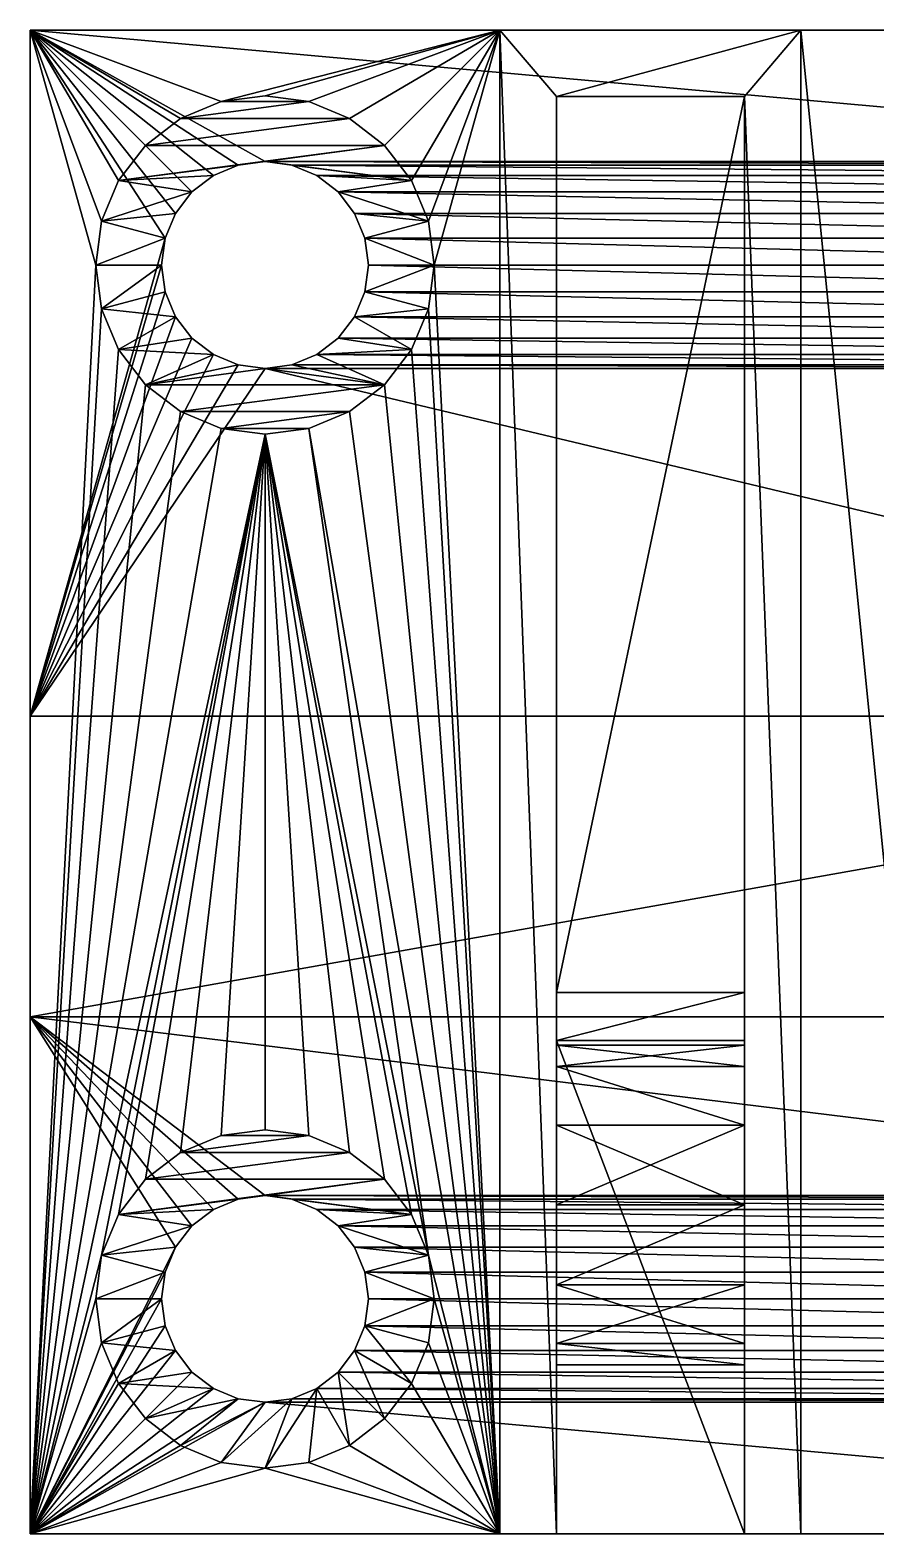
# Model space of a CAD drawing. Extents: x 0 to 45, y 5.5 to 45.5.
# Drawn here: x 0 to 22.5, y 5.54 to 45.54 of the extents above; entities that cross this region are included whole.
import ezdxf

# ---------------------------------------------------------------- set-up
doc = ezdxf.new("R2010")
doc.units = 0

msp = doc.modelspace()

# ---------------------------------------------------------------- linework, layer by layer
for points in [[(0, 27.289, 1.15), (0, 5.539, 5), (0, 45.539, 5)], [(0, 27.289, 1.15), (0, 45.539, 5), (0, 45.539, -1)], [(0, 27.289, 1.15), (0, 45.539, -1), (0, 27.289, -1)], [(45, 45.539, -1), (0, 45.539, -1), (12.5, 45.539, 5)], [(12.5, 45.539, 5), (0, 45.539, -1), (0, 45.539, 5)], [(3.068, 42.471, 5), (4, 43.186, 5), (0, 45.539, 5)], [(0, 5.539, 5), (1.75, 39.289, 5), (0, 45.539, 5)], [(0, 45.539, 5), (1.75, 39.289, 5), (1.903, 40.454, 5)], [(0, 45.539, 5), (1.903, 40.454, 5), (2.353, 41.539, 5)], [(0, 45.539, 5), (2.353, 41.539, 5), (3.068, 42.471, 5)], [(0, 45.539, 5), (4, 43.186, 5), (5.085, 43.635, 5)], [(12.5, 45.539, 5), (0, 45.539, 5), (5.085, 43.635, 5)], [(0, 45.539, -1), (38.75, 42.039, -1), (6.25, 42.039, -1)], [(0, 45.539, -1), (6.25, 42.039, -1), (5.538, 41.945, -1)], [(0, 45.539, -1), (5.538, 41.945, -1), (4.875, 41.67, -1)], [(0, 45.539, -1), (4.875, 41.67, -1), (4.305, 41.233, -1)], [(0, 45.539, -1), (4.305, 41.233, -1), (3.868, 40.664, -1)], [(45, 45.539, -1), (38.75, 42.039, -1), (0, 45.539, -1)], [(3.868, 40.664, -1), (3.594, 40.001, -1), (0, 45.539, -1)], [(0, 27.289, -1), (0, 45.539, -1), (3.594, 40.001, -1)], [(12.5, 45.539, 5), (5.085, 43.635, 5), (6.25, 43.789, 5)], [(12.5, 45.539, 5), (6.25, 43.789, 5), (7.415, 43.635, 5)], [(12.5, 45.539, 5), (7.415, 43.635, 5), (8.5, 43.186, 5)], [(12.5, 45.539, 5), (8.5, 43.186, 5), (9.432, 42.471, 5)], [(12.5, 45.539, 5), (9.432, 42.471, 5), (10.147, 41.539, 5)], [(10.147, 41.539, 5), (10.597, 40.454, 5), (12.5, 45.539, 5)], [(10.75, 39.289, 5), (12.5, 45.539, 5), (10.597, 40.454, 5)], [(12.5, 5.539, 5), (12.5, 45.539, 5), (10.75, 39.289, 5)], [(45, 45.539, -1), (12.5, 45.539, 5), (20.5, 45.539, 5)], [(12.5, 45.539, 5), (12.5, 5.539, 5), (14, 5.539, 6.5)], [(12.5, 45.539, 5), (14, 5.539, 6.5), (14, 43.768, 6.5)], [(14, 43.768, 6.5), (20.5, 45.539, 5), (12.5, 45.539, 5)], [(19, 43.768, 6.5), (20.5, 45.539, 5), (14, 43.768, 6.5)], [(19, 43.768, 6.5), (20.5, 5.539, 5), (20.5, 45.539, 5)], [(45, 45.539, -1), (20.5, 45.539, 5), (24.5, 45.539, 5)], [(20.5, 45.539, 5), (20.5, 5.539, 5), (24.5, 5.539, 5)], [(20.5, 45.539, 5), (24.5, 5.539, 5), (24.5, 45.539, 5)], [(7.415, 43.635, 4.5), (5.085, 43.635, 4.5), (4, 43.186, 4.5)], [(7.415, 43.635, 4.5), (4, 43.186, 4.5), (8.5, 43.186, 4.5)], [(4, 43.186, 4.5), (5.085, 43.635, 4.5), (5.085, 43.635, 5)], [(4, 43.186, 4.5), (5.085, 43.635, 5), (4, 43.186, 5)], [(6.25, 43.789, 4.5), (5.085, 43.635, 4.5), (7.415, 43.635, 4.5)], [(5.085, 43.635, 5), (5.085, 43.635, 4.5), (6.25, 43.789, 4.5)], [(5.085, 43.635, 5), (6.25, 43.789, 4.5), (6.25, 43.789, 5)], [(7.415, 43.635, 4.5), (7.415, 43.635, 5), (6.25, 43.789, 5)], [(7.415, 43.635, 4.5), (6.25, 43.789, 5), (6.25, 43.789, 4.5)], [(8.5, 43.186, 4.5), (8.5, 43.186, 5), (7.415, 43.635, 5)], [(8.5, 43.186, 4.5), (7.415, 43.635, 5), (7.415, 43.635, 4.5)], [(19, 43.768, 6.5), (14, 43.768, 6.5), (14, 19.944, 26.677)], [(19, 43.768, 6.5), (14, 19.944, 26.677), (19, 19.944, 26.677)], [(14, 16.414, 16.319), (14, 17.969, 17.875), (14, 43.768, 6.5)], [(14, 43.768, 6.5), (14, 17.969, 17.875), (14, 18.539, 20)], [(14, 43.768, 6.5), (14, 18.539, 20), (14, 19.944, 26.677)], [(14, 43.768, 6.5), (14, 5.539, 6.5), (14, 12.164, 16.319)], [(14, 43.768, 6.5), (14, 12.164, 16.319), (14, 14.289, 15.75)], [(14, 43.768, 6.5), (14, 14.289, 15.75), (14, 16.414, 16.319)], [(19, 43.768, 6.5), (19, 5.539, 6.5), (20.5, 5.539, 5)], [(19, 16.414, 16.319), (19, 5.539, 6.5), (19, 43.768, 6.5)], [(19, 18.539, 20), (19, 17.969, 17.875), (19, 43.768, 6.5)], [(19, 43.768, 6.5), (19, 17.969, 17.875), (19, 16.414, 16.319)], [(19, 18.539, 20), (19, 43.768, 6.5), (19, 19.944, 26.677)], [(8.5, 43.186, 4.5), (4, 43.186, 4.5), (3.068, 42.471, 4.5)], [(8.5, 43.186, 4.5), (3.068, 42.471, 4.5), (9.432, 42.471, 4.5)], [(4, 43.186, 4.5), (4, 43.186, 5), (3.068, 42.471, 5)], [(4, 43.186, 4.5), (3.068, 42.471, 5), (3.068, 42.471, 4.5)], [(8.5, 43.186, 4.5), (9.432, 42.471, 4.5), (9.432, 42.471, 5)], [(8.5, 43.186, 4.5), (9.432, 42.471, 5), (8.5, 43.186, 5)], [(2.353, 41.539, 4.5), (6.25, 42.039, 4.5), (9.432, 42.471, 4.5)], [(2.353, 41.539, 4.5), (9.432, 42.471, 4.5), (3.068, 42.471, 4.5)], [(2.353, 41.539, 5), (2.353, 41.539, 4.5), (3.068, 42.471, 4.5)], [(2.353, 41.539, 5), (3.068, 42.471, 4.5), (3.068, 42.471, 5)], [(10.147, 41.539, 4.5), (9.432, 42.471, 4.5), (6.25, 42.039, 4.5)], [(9.432, 42.471, 4.5), (10.147, 41.539, 4.5), (10.147, 41.539, 5)], [(9.432, 42.471, 4.5), (10.147, 41.539, 5), (9.432, 42.471, 5)], [(2.353, 41.539, 4.5), (5.538, 41.945, 4.5), (6.25, 42.039, 4.5)], [(5.538, 41.945, 4.5), (5.538, 41.945, -1), (6.25, 42.039, -1)], [(5.538, 41.945, 4.5), (6.25, 42.039, -1), (6.25, 42.039, 4.5)], [(6.962, 41.945, -1), (6.962, 41.945, 4.5), (6.25, 42.039, 4.5)], [(6.962, 41.945, -1), (6.25, 42.039, 4.5), (6.25, 42.039, -1)], [(10.147, 41.539, 4.5), (6.25, 42.039, 4.5), (6.962, 41.945, 4.5)], [(6.25, 42.039, -1), (38.75, 42.039, -1), (38.038, 41.945, -1)], [(6.25, 42.039, -1), (38.038, 41.945, -1), (6.962, 41.945, -1)], [(2.353, 41.539, 4.5), (4.875, 41.67, 4.5), (5.538, 41.945, 4.5)], [(4.305, 41.233, 4.5), (4.875, 41.67, 4.5), (2.353, 41.539, 4.5)], [(4.305, 41.233, 4.5), (4.305, 41.233, -1), (4.875, 41.67, -1)], [(4.305, 41.233, 4.5), (4.875, 41.67, -1), (4.875, 41.67, 4.5)], [(5.538, 41.945, -1), (5.538, 41.945, 4.5), (4.875, 41.67, 4.5)], [(5.538, 41.945, -1), (4.875, 41.67, 4.5), (4.875, 41.67, -1)], [(6.962, 41.945, 4.5), (6.962, 41.945, -1), (7.625, 41.67, -1)], [(6.962, 41.945, 4.5), (7.625, 41.67, -1), (7.625, 41.67, 4.5)], [(10.147, 41.539, 4.5), (6.962, 41.945, 4.5), (7.625, 41.67, 4.5)], [(6.962, 41.945, -1), (38.038, 41.945, -1), (37.375, 41.67, -1)], [(6.962, 41.945, -1), (37.375, 41.67, -1), (7.625, 41.67, -1)], [(8.195, 41.233, -1), (8.195, 41.233, 4.5), (7.625, 41.67, 4.5)], [(8.195, 41.233, -1), (7.625, 41.67, 4.5), (7.625, 41.67, -1)], [(8.195, 41.233, 4.5), (10.147, 41.539, 4.5), (7.625, 41.67, 4.5)], [(7.625, 41.67, -1), (37.375, 41.67, -1), (36.805, 41.233, -1)], [(7.625, 41.67, -1), (36.805, 41.233, -1), (8.195, 41.233, -1)], [(4.305, 41.233, 4.5), (2.353, 41.539, 4.5), (1.903, 40.454, 4.5)], [(1.903, 40.454, 4.5), (2.353, 41.539, 4.5), (2.353, 41.539, 5)], [(1.903, 40.454, 4.5), (2.353, 41.539, 5), (1.903, 40.454, 5)], [(4.305, 41.233, 4.5), (1.903, 40.454, 4.5), (3.868, 40.664, 4.5)], [(4.305, 41.233, -1), (4.305, 41.233, 4.5), (3.868, 40.664, 4.5)], [(4.305, 41.233, -1), (3.868, 40.664, 4.5), (3.868, 40.664, -1)], [(10.147, 41.539, 4.5), (8.195, 41.233, 4.5), (10.597, 40.454, 4.5)], [(8.195, 41.233, 4.5), (8.195, 41.233, -1), (8.632, 40.664, -1)], [(8.195, 41.233, 4.5), (8.632, 40.664, -1), (8.632, 40.664, 4.5)], [(10.597, 40.454, 4.5), (8.195, 41.233, 4.5), (8.632, 40.664, 4.5)], [(8.195, 41.233, -1), (36.805, 41.233, -1), (36.368, 40.664, -1)], [(8.195, 41.233, -1), (36.368, 40.664, -1), (8.632, 40.664, -1)], [(10.597, 40.454, 5), (10.147, 41.539, 5), (10.147, 41.539, 4.5)], [(10.597, 40.454, 5), (10.147, 41.539, 4.5), (10.597, 40.454, 4.5)], [(3.594, 40.001, 4.5), (1.903, 40.454, 4.5), (1.75, 39.289, 4.5)], [(1.903, 40.454, 5), (1.75, 39.289, 5), (1.75, 39.289, 4.5)], [(1.903, 40.454, 5), (1.75, 39.289, 4.5), (1.903, 40.454, 4.5)], [(3.868, 40.664, 4.5), (1.903, 40.454, 4.5), (3.594, 40.001, 4.5)], [(3.594, 40.001, 4.5), (3.594, 40.001, -1), (3.868, 40.664, -1)], [(3.594, 40.001, 4.5), (3.868, 40.664, -1), (3.868, 40.664, 4.5)], [(8.906, 40.001, -1), (8.906, 40.001, 4.5), (8.632, 40.664, 4.5)], [(8.906, 40.001, -1), (8.632, 40.664, 4.5), (8.632, 40.664, -1)], [(10.597, 40.454, 4.5), (8.632, 40.664, 4.5), (8.906, 40.001, 4.5)], [(8.632, 40.664, -1), (36.368, 40.664, -1), (36.094, 40.001, -1)], [(8.632, 40.664, -1), (36.094, 40.001, -1), (8.906, 40.001, -1)], [(10.597, 40.454, 4.5), (8.906, 40.001, 4.5), (10.75, 39.289, 4.5)], [(10.75, 39.289, 4.5), (10.75, 39.289, 5), (10.597, 40.454, 5)], [(10.75, 39.289, 4.5), (10.597, 40.454, 5), (10.597, 40.454, 4.5)], [(0, 27.289, -1), (3.594, 40.001, -1), (3.5, 39.289, -1)], [(3.594, 40.001, 4.5), (1.75, 39.289, 4.5), (3.5, 39.289, 4.5)], [(3.5, 39.289, 4.5), (3.5, 39.289, -1), (3.594, 40.001, -1)], [(3.5, 39.289, 4.5), (3.594, 40.001, -1), (3.594, 40.001, 4.5)], [(9, 39.289, -1), (9, 39.289, 4.5), (8.906, 40.001, 4.5)], [(9, 39.289, -1), (8.906, 40.001, 4.5), (8.906, 40.001, -1)], [(8.906, 40.001, 4.5), (9, 39.289, 4.5), (10.75, 39.289, 4.5)], [(8.906, 40.001, -1), (36.094, 40.001, -1), (36, 39.289, -1)], [(8.906, 40.001, -1), (36, 39.289, -1), (9, 39.289, -1)], [(0, 5.539, 5), (1.903, 38.124, 5), (1.75, 39.289, 5)], [(0, 27.289, -1), (3.5, 39.289, -1), (3.594, 38.577, -1)], [(1.75, 39.289, 5), (1.903, 38.124, 5), (1.903, 38.124, 4.5)], [(1.75, 39.289, 5), (1.903, 38.124, 4.5), (1.75, 39.289, 4.5)], [(3.5, 39.289, 4.5), (1.75, 39.289, 4.5), (1.903, 38.124, 4.5)], [(3.5, 39.289, 4.5), (1.903, 38.124, 4.5), (3.594, 38.577, 4.5)], [(3.594, 38.577, 4.5), (3.594, 38.577, -1), (3.5, 39.289, -1)], [(3.594, 38.577, 4.5), (3.5, 39.289, -1), (3.5, 39.289, 4.5)], [(8.906, 38.577, -1), (8.906, 38.577, 4.5), (9, 39.289, 4.5)], [(8.906, 38.577, -1), (9, 39.289, 4.5), (9, 39.289, -1)], [(10.75, 39.289, 4.5), (9, 39.289, 4.5), (8.906, 38.577, 4.5)], [(10.75, 39.289, 4.5), (8.906, 38.577, 4.5), (10.597, 38.124, 4.5)], [(9, 39.289, -1), (36.094, 38.577, -1), (8.906, 38.577, -1)], [(9, 39.289, -1), (36, 39.289, -1), (36.094, 38.577, -1)], [(12.5, 5.539, 5), (10.75, 39.289, 5), (10.597, 38.124, 5)], [(10.75, 39.289, 4.5), (10.597, 38.124, 4.5), (10.597, 38.124, 5)], [(10.75, 39.289, 4.5), (10.597, 38.124, 5), (10.75, 39.289, 5)], [(0, 27.289, -1), (3.594, 38.577, -1), (3.868, 37.914, -1)], [(3.868, 37.914, 4.5), (3.594, 38.577, 4.5), (1.903, 38.124, 4.5)], [(3.868, 37.914, 4.5), (3.868, 37.914, -1), (3.594, 38.577, -1)], [(3.868, 37.914, 4.5), (3.594, 38.577, -1), (3.594, 38.577, 4.5)], [(8.632, 37.914, -1), (8.632, 37.914, 4.5), (8.906, 38.577, 4.5)], [(8.632, 37.914, -1), (8.906, 38.577, 4.5), (8.906, 38.577, -1)], [(10.597, 38.124, 4.5), (8.906, 38.577, 4.5), (8.632, 37.914, 4.5)], [(8.906, 38.577, -1), (36.368, 37.914, -1), (8.632, 37.914, -1)], [(8.906, 38.577, -1), (36.094, 38.577, -1), (36.368, 37.914, -1)], [(0, 5.539, 5), (2.353, 37.039, 5), (1.903, 38.124, 5)], [(3.868, 37.914, 4.5), (1.903, 38.124, 4.5), (2.353, 37.039, 4.5)], [(1.903, 38.124, 5), (2.353, 37.039, 5), (2.353, 37.039, 4.5)], [(1.903, 38.124, 5), (2.353, 37.039, 4.5), (1.903, 38.124, 4.5)], [(10.597, 38.124, 4.5), (8.632, 37.914, 4.5), (10.147, 37.039, 4.5)], [(12.5, 5.539, 5), (10.597, 38.124, 5), (10.147, 37.039, 5)], [(10.597, 38.124, 4.5), (10.147, 37.039, 4.5), (10.147, 37.039, 5)], [(10.597, 38.124, 4.5), (10.147, 37.039, 5), (10.597, 38.124, 5)], [(0, 27.289, -1), (3.868, 37.914, -1), (4.305, 37.344, -1)], [(3.868, 37.914, 4.5), (2.353, 37.039, 4.5), (4.305, 37.344, 4.5)], [(3.868, 37.914, -1), (3.868, 37.914, 4.5), (4.305, 37.344, 4.5)], [(3.868, 37.914, -1), (4.305, 37.344, 4.5), (4.305, 37.344, -1)], [(8.632, 37.914, 4.5), (8.632, 37.914, -1), (8.195, 37.344, -1)], [(8.632, 37.914, 4.5), (8.195, 37.344, -1), (8.195, 37.344, 4.5)], [(8.632, 37.914, 4.5), (8.195, 37.344, 4.5), (10.147, 37.039, 4.5)], [(8.632, 37.914, -1), (36.805, 37.344, -1), (8.195, 37.344, -1)], [(8.632, 37.914, -1), (36.368, 37.914, -1), (36.805, 37.344, -1)], [(0, 27.289, -1), (4.305, 37.344, -1), (4.875, 36.907, -1)], [(4.875, 36.907, 4.5), (4.305, 37.344, 4.5), (2.353, 37.039, 4.5)], [(4.875, 36.907, 4.5), (4.875, 36.907, -1), (4.305, 37.344, -1)], [(4.875, 36.907, 4.5), (4.305, 37.344, -1), (4.305, 37.344, 4.5)], [(7.625, 36.907, -1), (7.625, 36.907, 4.5), (8.195, 37.344, 4.5)], [(7.625, 36.907, -1), (8.195, 37.344, 4.5), (8.195, 37.344, -1)], [(10.147, 37.039, 4.5), (8.195, 37.344, 4.5), (7.625, 36.907, 4.5)], [(8.195, 37.344, -1), (37.375, 36.907, -1), (7.625, 36.907, -1)], [(8.195, 37.344, -1), (36.805, 37.344, -1), (37.375, 36.907, -1)], [(0, 5.539, 5), (3.068, 36.107, 5), (2.353, 37.039, 5)], [(0, 27.289, -1), (4.875, 36.907, -1), (5.538, 36.633, -1)], [(4.875, 36.907, 4.5), (2.353, 37.039, 4.5), (3.068, 36.107, 4.5)], [(3.068, 36.107, 4.5), (2.353, 37.039, 4.5), (2.353, 37.039, 5)], [(3.068, 36.107, 4.5), (2.353, 37.039, 5), (3.068, 36.107, 5)], [(4.875, 36.907, 4.5), (3.068, 36.107, 4.5), (5.538, 36.633, 4.5)], [(4.875, 36.907, -1), (4.875, 36.907, 4.5), (5.538, 36.633, 4.5)], [(4.875, 36.907, -1), (5.538, 36.633, 4.5), (5.538, 36.633, -1)], [(7.625, 36.907, 4.5), (7.625, 36.907, -1), (6.962, 36.633, -1)], [(7.625, 36.907, 4.5), (6.962, 36.633, -1), (6.962, 36.633, 4.5)], [(9.432, 36.107, 4.5), (7.625, 36.907, 4.5), (6.962, 36.633, 4.5)], [(7.625, 36.907, -1), (38.038, 36.633, -1), (6.962, 36.633, -1)], [(10.147, 37.039, 4.5), (7.625, 36.907, 4.5), (9.432, 36.107, 4.5)], [(7.625, 36.907, -1), (37.375, 36.907, -1), (38.038, 36.633, -1)], [(12.5, 5.539, 5), (10.147, 37.039, 5), (9.432, 36.107, 5)], [(10.147, 37.039, 4.5), (9.432, 36.107, 4.5), (9.432, 36.107, 5)], [(10.147, 37.039, 4.5), (9.432, 36.107, 5), (10.147, 37.039, 5)], [(0, 27.289, -1), (5.538, 36.633, -1), (6.25, 36.539, -1)], [(6.25, 36.539, -1), (45, 27.289, -1), (0, 27.289, -1)], [(3.068, 36.107, 4.5), (6.25, 36.539, 4.5), (5.538, 36.633, 4.5)], [(3.068, 36.107, 4.5), (9.432, 36.107, 4.5), (6.25, 36.539, 4.5)], [(6.25, 36.539, 4.5), (6.25, 36.539, -1), (5.538, 36.633, -1)], [(6.25, 36.539, 4.5), (5.538, 36.633, -1), (5.538, 36.633, 4.5)], [(6.25, 36.539, -1), (6.25, 36.539, 4.5), (6.962, 36.633, 4.5)], [(6.25, 36.539, -1), (6.962, 36.633, 4.5), (6.962, 36.633, -1)], [(6.962, 36.633, -1), (38.75, 36.539, -1), (6.25, 36.539, -1)], [(6.962, 36.633, 4.5), (6.25, 36.539, 4.5), (9.432, 36.107, 4.5)], [(6.25, 36.539, -1), (38.75, 36.539, -1), (45, 27.289, -1)], [(6.962, 36.633, -1), (38.038, 36.633, -1), (38.75, 36.539, -1)], [(0, 5.539, 5), (4, 35.392, 5), (3.068, 36.107, 5)], [(4, 35.392, 4.5), (9.432, 36.107, 4.5), (3.068, 36.107, 4.5)], [(3.068, 36.107, 5), (4, 35.392, 5), (4, 35.392, 4.5)], [(3.068, 36.107, 5), (4, 35.392, 4.5), (3.068, 36.107, 4.5)], [(4, 35.392, 4.5), (8.5, 35.392, 4.5), (9.432, 36.107, 4.5)], [(12.5, 5.539, 5), (9.432, 36.107, 5), (8.5, 35.392, 5)], [(8.5, 35.392, 4.5), (8.5, 35.392, 5), (9.432, 36.107, 5)], [(8.5, 35.392, 4.5), (9.432, 36.107, 5), (9.432, 36.107, 4.5)], [(0, 5.539, 5), (5.085, 34.942, 5), (4, 35.392, 5)], [(5.085, 34.942, 4.5), (8.5, 35.392, 4.5), (4, 35.392, 4.5)], [(4, 35.392, 5), (5.085, 34.942, 5), (5.085, 34.942, 4.5)], [(4, 35.392, 5), (5.085, 34.942, 4.5), (4, 35.392, 4.5)], [(5.085, 34.942, 4.5), (7.415, 34.942, 4.5), (8.5, 35.392, 4.5)], [(12.5, 5.539, 5), (8.5, 35.392, 5), (7.415, 34.942, 5)], [(7.415, 34.942, 5), (8.5, 35.392, 5), (8.5, 35.392, 4.5)], [(7.415, 34.942, 5), (8.5, 35.392, 4.5), (7.415, 34.942, 4.5)], [(6.25, 34.789, 5), (5.085, 34.942, 5), (0, 5.539, 5)], [(6.25, 34.789, 4.5), (7.415, 34.942, 4.5), (5.085, 34.942, 4.5)], [(6.25, 34.789, 4.5), (5.085, 34.942, 4.5), (5.085, 34.942, 5)], [(6.25, 34.789, 4.5), (5.085, 34.942, 5), (6.25, 34.789, 5)], [(6.25, 34.789, 5), (10.597, 12.954, 5), (7.415, 34.942, 5)], [(6.25, 34.789, 5), (7.415, 34.942, 5), (7.415, 34.942, 4.5)], [(6.25, 34.789, 5), (7.415, 34.942, 4.5), (6.25, 34.789, 4.5)], [(10.597, 12.954, 5), (12.5, 5.539, 5), (7.415, 34.942, 5)], [(6.25, 34.789, 5), (0, 5.539, 5), (1.903, 12.954, 5)], [(6.25, 34.789, 5), (1.903, 12.954, 5), (2.353, 14.039, 5)], [(6.25, 34.789, 5), (2.353, 14.039, 5), (3.068, 14.971, 5)], [(6.25, 34.789, 5), (3.068, 14.971, 5), (4, 15.686, 5)], [(6.25, 34.789, 5), (4, 15.686, 5), (5.085, 16.135, 5)], [(6.25, 34.789, 5), (5.085, 16.135, 5), (6.25, 16.289, 5)], [(6.25, 34.789, 5), (6.25, 16.289, 5), (7.415, 16.135, 5)], [(6.25, 34.789, 5), (7.415, 16.135, 5), (8.5, 15.686, 5)], [(6.25, 34.789, 5), (8.5, 15.686, 5), (9.432, 14.971, 5)], [(6.25, 34.789, 5), (9.432, 14.971, 5), (10.147, 14.039, 5)], [(6.25, 34.789, 5), (10.147, 14.039, 5), (10.597, 12.954, 5)], [(0, 27.289, 1.15), (0, 19.289, 1.15), (0, 5.539, 5)], [(45, 27.289, 1.15), (45, 19.289, 1.15), (0, 19.289, 1.15)], [(45, 27.289, 1.15), (0, 19.289, 1.15), (0, 27.289, 1.15)], [(0, 27.289, -1), (45, 27.289, -1), (45, 27.289, 1.15)], [(0, 27.289, -1), (45, 27.289, 1.15), (0, 27.289, 1.15)], [(14, 18.664, 27.578), (19, 18.664, 27.578), (19, 19.944, 26.677)], [(14, 18.664, 27.578), (19, 19.944, 26.677), (14, 19.944, 26.677)], [(14, 5.539, 24.375), (14, 5.539, 26.187), (14, 19.944, 26.677)], [(14, 19.944, 26.677), (14, 5.539, 26.187), (14, 5.539, 27.578)], [(14, 19.944, 26.677), (14, 5.539, 27.578), (14, 18.664, 27.578)], [(14, 17.969, 22.125), (14, 16.414, 23.681), (14, 19.944, 26.677)], [(14, 19.944, 26.677), (14, 16.414, 23.681), (14, 14.289, 24.25)], [(14, 19.944, 26.677), (14, 14.289, 24.25), (14, 5.539, 24.375)], [(14, 19.944, 26.677), (14, 18.539, 20), (14, 17.969, 22.125)], [(19, 5.539, 24.375), (19, 14.289, 24.25), (19, 19.944, 26.677)], [(19, 19.944, 26.677), (19, 14.289, 24.25), (19, 16.414, 23.681)], [(19, 19.944, 26.677), (19, 16.414, 23.681), (19, 17.969, 22.125)], [(19, 19.944, 26.677), (19, 18.664, 27.578), (19, 5.539, 27.578)], [(19, 5.539, 26.187), (19, 5.539, 24.375), (19, 19.944, 26.677)], [(19, 5.539, 26.187), (19, 19.944, 26.677), (19, 5.539, 27.578)], [(19, 18.539, 20), (19, 19.944, 26.677), (19, 17.969, 22.125)], [(0, 19.289, -1), (0, 5.539, -1), (0, 5.539, 5)], [(0, 19.289, -1), (0, 5.539, 5), (0, 19.289, 1.15)], [(0, 19.289, -1), (38.75, 14.539, -1), (6.25, 14.539, -1)], [(0, 19.289, -1), (3.868, 13.164, -1), (0, 5.539, -1)], [(0, 19.289, -1), (6.25, 14.539, -1), (5.538, 14.445, -1)], [(0, 19.289, -1), (5.538, 14.445, -1), (4.875, 14.17, -1)], [(0, 19.289, -1), (4.875, 14.17, -1), (4.305, 13.733, -1)], [(45, 19.289, -1), (38.75, 14.539, -1), (0, 19.289, -1)], [(45, 19.289, -1), (0, 19.289, -1), (0, 19.289, 1.15)], [(45, 19.289, -1), (0, 19.289, 1.15), (45, 19.289, 1.15)], [(4.305, 13.733, -1), (3.868, 13.164, -1), (0, 19.289, -1)], [(19, 5.539, 27.578), (14, 18.664, 27.578), (14, 5.539, 27.578)], [(19, 18.664, 27.578), (14, 18.664, 27.578), (19, 5.539, 27.578)], [(14, 18.539, 20), (19, 18.539, 20), (19, 17.969, 22.125)], [(14, 18.539, 20), (19, 17.969, 22.125), (14, 17.969, 22.125)], [(14, 17.969, 17.875), (19, 17.969, 17.875), (19, 18.539, 20)], [(14, 17.969, 17.875), (19, 18.539, 20), (14, 18.539, 20)], [(19, 16.414, 16.319), (19, 17.969, 17.875), (14, 17.969, 17.875)], [(19, 16.414, 16.319), (14, 17.969, 17.875), (14, 16.414, 16.319)], [(14, 17.969, 22.125), (19, 17.969, 22.125), (19, 16.414, 23.681)], [(14, 17.969, 22.125), (19, 16.414, 23.681), (14, 16.414, 23.681)], [(14, 16.414, 23.681), (19, 16.414, 23.681), (19, 14.289, 24.25)], [(14, 16.414, 23.681), (19, 14.289, 24.25), (14, 14.289, 24.25)], [(14, 14.289, 15.75), (19, 14.289, 15.75), (19, 16.414, 16.319)], [(14, 14.289, 15.75), (19, 16.414, 16.319), (14, 16.414, 16.319)], [(19, 5.539, 6.5), (19, 16.414, 16.319), (19, 14.289, 15.75)], [(7.415, 16.135, 4.5), (5.085, 16.135, 4.5), (4, 15.686, 4.5)], [(7.415, 16.135, 4.5), (4, 15.686, 4.5), (8.5, 15.686, 4.5)], [(5.085, 16.135, 5), (4, 15.686, 5), (4, 15.686, 4.5)], [(5.085, 16.135, 5), (4, 15.686, 4.5), (5.085, 16.135, 4.5)], [(6.25, 16.289, 4.5), (5.085, 16.135, 4.5), (7.415, 16.135, 4.5)], [(5.085, 16.135, 4.5), (6.25, 16.289, 4.5), (6.25, 16.289, 5)], [(5.085, 16.135, 4.5), (6.25, 16.289, 5), (5.085, 16.135, 5)], [(7.415, 16.135, 5), (6.25, 16.289, 5), (6.25, 16.289, 4.5)], [(7.415, 16.135, 5), (6.25, 16.289, 4.5), (7.415, 16.135, 4.5)], [(8.5, 15.686, 5), (7.415, 16.135, 5), (7.415, 16.135, 4.5)], [(8.5, 15.686, 5), (7.415, 16.135, 4.5), (8.5, 15.686, 4.5)], [(8.5, 15.686, 4.5), (4, 15.686, 4.5), (3.068, 14.971, 4.5)], [(8.5, 15.686, 4.5), (3.068, 14.971, 4.5), (9.432, 14.971, 4.5)], [(4, 15.686, 5), (3.068, 14.971, 5), (3.068, 14.971, 4.5)], [(4, 15.686, 5), (3.068, 14.971, 4.5), (4, 15.686, 4.5)], [(8.5, 15.686, 5), (8.5, 15.686, 4.5), (9.432, 14.971, 4.5)], [(8.5, 15.686, 5), (9.432, 14.971, 4.5), (9.432, 14.971, 5)], [(2.353, 14.039, 4.5), (6.25, 14.539, 4.5), (9.432, 14.971, 4.5)], [(2.353, 14.039, 4.5), (9.432, 14.971, 4.5), (3.068, 14.971, 4.5)], [(2.353, 14.039, 5), (2.353, 14.039, 4.5), (3.068, 14.971, 4.5)], [(2.353, 14.039, 5), (3.068, 14.971, 4.5), (3.068, 14.971, 5)], [(10.147, 14.039, 4.5), (9.432, 14.971, 4.5), (6.25, 14.539, 4.5)], [(10.147, 14.039, 5), (9.432, 14.971, 5), (9.432, 14.971, 4.5)], [(10.147, 14.039, 5), (9.432, 14.971, 4.5), (10.147, 14.039, 4.5)], [(2.353, 14.039, 4.5), (5.538, 14.445, 4.5), (6.25, 14.539, 4.5)], [(2.353, 14.039, 4.5), (4.875, 14.17, 4.5), (5.538, 14.445, 4.5)], [(4.875, 14.17, 4.5), (4.875, 14.17, -1), (5.538, 14.445, -1)], [(4.875, 14.17, 4.5), (5.538, 14.445, -1), (5.538, 14.445, 4.5)], [(6.25, 14.539, -1), (6.25, 14.539, 4.5), (5.538, 14.445, 4.5)], [(6.25, 14.539, -1), (5.538, 14.445, 4.5), (5.538, 14.445, -1)], [(10.147, 14.039, 4.5), (6.25, 14.539, 4.5), (6.962, 14.445, 4.5)], [(6.25, 14.539, 4.5), (6.25, 14.539, -1), (6.962, 14.445, -1)], [(6.25, 14.539, 4.5), (6.962, 14.445, -1), (6.962, 14.445, 4.5)], [(6.25, 14.539, -1), (38.75, 14.539, -1), (38.038, 14.445, -1)], [(6.25, 14.539, -1), (38.038, 14.445, -1), (6.962, 14.445, -1)], [(10.147, 14.039, 4.5), (6.962, 14.445, 4.5), (7.625, 14.17, 4.5)], [(7.625, 14.17, -1), (7.625, 14.17, 4.5), (6.962, 14.445, 4.5)], [(7.625, 14.17, -1), (6.962, 14.445, 4.5), (6.962, 14.445, -1)], [(6.962, 14.445, -1), (38.038, 14.445, -1), (37.375, 14.17, -1)], [(6.962, 14.445, -1), (37.375, 14.17, -1), (7.625, 14.17, -1)], [(4.305, 13.733, 4.5), (2.353, 14.039, 4.5), (1.903, 12.954, 4.5)], [(1.903, 12.954, 4.5), (2.353, 14.039, 4.5), (2.353, 14.039, 5)], [(1.903, 12.954, 4.5), (2.353, 14.039, 5), (1.903, 12.954, 5)], [(4.305, 13.733, 4.5), (4.875, 14.17, 4.5), (2.353, 14.039, 4.5)], [(4.875, 14.17, -1), (4.875, 14.17, 4.5), (4.305, 13.733, 4.5)], [(4.875, 14.17, -1), (4.305, 13.733, 4.5), (4.305, 13.733, -1)], [(7.625, 14.17, 4.5), (8.195, 13.733, 4.5), (10.147, 14.039, 4.5)], [(7.625, 14.17, 4.5), (7.625, 14.17, -1), (8.195, 13.733, -1)], [(7.625, 14.17, 4.5), (8.195, 13.733, -1), (8.195, 13.733, 4.5)], [(7.625, 14.17, -1), (37.375, 14.17, -1), (36.805, 13.733, -1)], [(7.625, 14.17, -1), (36.805, 13.733, -1), (8.195, 13.733, -1)], [(10.147, 14.039, 4.5), (8.195, 13.733, 4.5), (10.597, 12.954, 4.5)], [(10.597, 12.954, 5), (10.147, 14.039, 5), (10.147, 14.039, 4.5)], [(10.597, 12.954, 5), (10.147, 14.039, 4.5), (10.597, 12.954, 4.5)], [(19, 14.289, 24.25), (19, 12.164, 23.681), (14, 12.164, 23.681)], [(19, 14.289, 24.25), (14, 12.164, 23.681), (14, 14.289, 24.25)], [(14, 5.539, 24.375), (14, 14.289, 24.25), (14, 12.164, 23.681)], [(14, 12.164, 16.319), (19, 12.164, 16.319), (19, 14.289, 15.75)], [(14, 12.164, 16.319), (19, 14.289, 15.75), (14, 14.289, 15.75)], [(19, 5.539, 24.375), (19, 12.164, 23.681), (19, 14.289, 24.25)], [(19, 14.289, 15.75), (19, 12.164, 16.319), (19, 5.539, 6.5)], [(4.305, 13.733, 4.5), (1.903, 12.954, 4.5), (3.868, 13.164, 4.5)], [(4.305, 13.733, -1), (4.305, 13.733, 4.5), (3.868, 13.164, 4.5)], [(4.305, 13.733, -1), (3.868, 13.164, 4.5), (3.868, 13.164, -1)], [(10.597, 12.954, 4.5), (8.195, 13.733, 4.5), (8.632, 13.164, 4.5)], [(8.195, 13.733, 4.5), (8.195, 13.733, -1), (8.632, 13.164, -1)], [(8.195, 13.733, 4.5), (8.632, 13.164, -1), (8.632, 13.164, 4.5)], [(8.195, 13.733, -1), (36.805, 13.733, -1), (36.368, 13.164, -1)], [(8.195, 13.733, -1), (36.368, 13.164, -1), (8.632, 13.164, -1)], [(0, 5.539, -1), (3.868, 13.164, -1), (3.594, 12.501, -1)], [(1.903, 12.954, 5), (0, 5.539, 5), (1.75, 11.789, 5)], [(3.594, 12.501, 4.5), (1.903, 12.954, 4.5), (1.75, 11.789, 4.5)], [(1.75, 11.789, 4.5), (1.903, 12.954, 4.5), (1.903, 12.954, 5)], [(1.75, 11.789, 4.5), (1.903, 12.954, 5), (1.75, 11.789, 5)], [(3.868, 13.164, 4.5), (1.903, 12.954, 4.5), (3.594, 12.501, 4.5)], [(3.868, 13.164, -1), (3.868, 13.164, 4.5), (3.594, 12.501, 4.5)], [(3.868, 13.164, -1), (3.594, 12.501, 4.5), (3.594, 12.501, -1)], [(8.906, 12.501, -1), (8.906, 12.501, 4.5), (8.632, 13.164, 4.5)], [(8.906, 12.501, -1), (8.632, 13.164, 4.5), (8.632, 13.164, -1)], [(10.597, 12.954, 4.5), (8.632, 13.164, 4.5), (8.906, 12.501, 4.5)], [(8.632, 13.164, -1), (36.368, 13.164, -1), (36.094, 12.501, -1)], [(8.632, 13.164, -1), (36.094, 12.501, -1), (8.906, 12.501, -1)], [(10.597, 12.954, 4.5), (8.906, 12.501, 4.5), (10.75, 11.789, 4.5)], [(12.5, 5.539, 5), (10.597, 12.954, 5), (10.75, 11.789, 5)], [(10.75, 11.789, 5), (10.597, 12.954, 5), (10.597, 12.954, 4.5)], [(10.75, 11.789, 5), (10.597, 12.954, 4.5), (10.75, 11.789, 4.5)], [(0, 5.539, -1), (3.594, 12.501, -1), (3.5, 11.789, -1)], [(3.594, 12.501, 4.5), (1.75, 11.789, 4.5), (3.5, 11.789, 4.5)], [(3.5, 11.789, 4.5), (3.5, 11.789, -1), (3.594, 12.501, -1)], [(3.5, 11.789, 4.5), (3.594, 12.501, -1), (3.594, 12.501, 4.5)], [(9, 11.789, -1), (9, 11.789, 4.5), (8.906, 12.501, 4.5)], [(9, 11.789, -1), (8.906, 12.501, 4.5), (8.906, 12.501, -1)], [(8.906, 12.501, 4.5), (9, 11.789, 4.5), (10.75, 11.789, 4.5)], [(8.906, 12.501, -1), (36.094, 12.501, -1), (36, 11.789, -1)], [(8.906, 12.501, -1), (36, 11.789, -1), (9, 11.789, -1)], [(14, 5.539, 24.375), (14, 12.164, 23.681), (14, 5.539, 22.265)], [(14, 5.539, 22.265), (14, 12.164, 23.681), (14, 10.608, 22.125)], [(14, 5.539, 20), (14, 10.608, 17.875), (14, 12.164, 16.319)], [(14, 5.539, 20), (14, 12.164, 16.319), (14, 5.539, 6.5)], [(14, 10.608, 17.875), (19, 10.608, 17.875), (19, 12.164, 16.319)], [(14, 10.608, 17.875), (19, 12.164, 16.319), (14, 12.164, 16.319)], [(14, 12.164, 23.681), (19, 12.164, 23.681), (19, 10.608, 22.125)], [(14, 12.164, 23.681), (19, 10.608, 22.125), (14, 10.608, 22.125)], [(19, 5.539, 22.265), (19, 10.608, 22.125), (19, 12.164, 23.681)], [(19, 5.539, 22.265), (19, 12.164, 23.681), (19, 5.539, 24.375)], [(19, 5.539, 20), (19, 12.164, 16.319), (19, 10.608, 17.875)], [(19, 5.539, 20), (19, 5.539, 6.5), (19, 12.164, 16.319)], [(0, 5.539, -1), (3.5, 11.789, -1), (3.594, 11.077, -1)], [(1.903, 10.624, 5), (1.75, 11.789, 5), (0, 5.539, 5)], [(1.903, 10.624, 5), (1.903, 10.624, 4.5), (1.75, 11.789, 4.5)], [(1.903, 10.624, 5), (1.75, 11.789, 4.5), (1.75, 11.789, 5)], [(3.5, 11.789, 4.5), (1.75, 11.789, 4.5), (1.903, 10.624, 4.5)], [(3.5, 11.789, 4.5), (1.903, 10.624, 4.5), (3.594, 11.077, 4.5)], [(3.5, 11.789, -1), (3.5, 11.789, 4.5), (3.594, 11.077, 4.5)], [(3.5, 11.789, -1), (3.594, 11.077, 4.5), (3.594, 11.077, -1)], [(8.906, 11.077, -1), (8.906, 11.077, 4.5), (9, 11.789, 4.5)], [(8.906, 11.077, -1), (9, 11.789, 4.5), (9, 11.789, -1)], [(10.75, 11.789, 4.5), (9, 11.789, 4.5), (8.906, 11.077, 4.5)], [(10.75, 11.789, 4.5), (8.906, 11.077, 4.5), (10.597, 10.624, 4.5)], [(9, 11.789, -1), (36.094, 11.077, -1), (8.906, 11.077, -1)], [(9, 11.789, -1), (36, 11.789, -1), (36.094, 11.077, -1)], [(12.5, 5.539, 5), (10.75, 11.789, 5), (10.597, 10.624, 5)], [(10.597, 10.624, 4.5), (10.597, 10.624, 5), (10.75, 11.789, 5)], [(10.597, 10.624, 4.5), (10.75, 11.789, 5), (10.75, 11.789, 4.5)], [(0, 5.539, -1), (3.594, 11.077, -1), (3.868, 10.414, -1)], [(3.868, 10.414, 4.5), (3.594, 11.077, 4.5), (1.903, 10.624, 4.5)], [(3.594, 11.077, -1), (3.594, 11.077, 4.5), (3.868, 10.414, 4.5)], [(3.594, 11.077, -1), (3.868, 10.414, 4.5), (3.868, 10.414, -1)], [(8.906, 11.077, 4.5), (8.906, 11.077, -1), (8.632, 10.414, -1)], [(8.906, 11.077, 4.5), (8.632, 10.414, -1), (8.632, 10.414, 4.5)], [(10.147, 9.539, 4.5), (8.906, 11.077, 4.5), (8.632, 10.414, 4.5)], [(8.906, 11.077, -1), (36.368, 10.414, -1), (8.632, 10.414, -1)], [(10.597, 10.624, 4.5), (8.906, 11.077, 4.5), (10.147, 9.539, 4.5)], [(8.906, 11.077, -1), (36.094, 11.077, -1), (36.368, 10.414, -1)], [(0, 5.539, 5), (2.353, 9.539, 5), (1.903, 10.624, 5)], [(0, 5.539, -1), (3.868, 10.414, -1), (4.305, 9.844, -1)], [(3.868, 10.414, 4.5), (1.903, 10.624, 4.5), (2.353, 9.539, 4.5)], [(1.903, 10.624, 4.5), (1.903, 10.624, 5), (2.353, 9.539, 5)], [(1.903, 10.624, 4.5), (2.353, 9.539, 5), (2.353, 9.539, 4.5)], [(3.868, 10.414, 4.5), (2.353, 9.539, 4.5), (4.305, 9.844, 4.5)], [(3.868, 10.414, -1), (3.868, 10.414, 4.5), (4.305, 9.844, 4.5)], [(3.868, 10.414, -1), (4.305, 9.844, 4.5), (4.305, 9.844, -1)], [(8.195, 9.844, 4.5), (9.432, 8.607, 4.5), (8.632, 10.414, 4.5)], [(8.632, 10.414, 4.5), (8.632, 10.414, -1), (8.195, 9.844, -1)], [(8.632, 10.414, 4.5), (8.195, 9.844, -1), (8.195, 9.844, 4.5)], [(8.632, 10.414, -1), (36.805, 9.844, -1), (8.195, 9.844, -1)], [(10.147, 9.539, 4.5), (8.632, 10.414, 4.5), (9.432, 8.607, 4.5)], [(8.632, 10.414, -1), (36.368, 10.414, -1), (36.805, 9.844, -1)], [(12.5, 5.539, 5), (10.597, 10.624, 5), (10.147, 9.539, 5)], [(10.597, 10.624, 4.5), (10.147, 9.539, 4.5), (10.147, 9.539, 5)], [(10.597, 10.624, 4.5), (10.147, 9.539, 5), (10.597, 10.624, 5)], [(14, 5.539, 22.265), (14, 10.608, 22.125), (14, 10.039, 20)], [(14, 5.539, 20), (14, 10.039, 20), (14, 10.608, 17.875)], [(19, 10.039, 20), (19, 10.608, 17.875), (14, 10.608, 17.875)], [(19, 10.039, 20), (14, 10.608, 17.875), (14, 10.039, 20)], [(14, 10.608, 22.125), (19, 10.608, 22.125), (19, 10.039, 20)], [(14, 10.608, 22.125), (19, 10.039, 20), (14, 10.039, 20)], [(19, 10.039, 20), (19, 10.608, 22.125), (19, 5.539, 22.265)], [(19, 5.539, 20), (19, 10.608, 17.875), (19, 10.039, 20)], [(14, 5.539, 20), (14, 5.539, 22.265), (14, 10.039, 20)], [(19, 5.539, 20), (19, 10.039, 20), (19, 5.539, 22.265)], [(0, 5.539, -1), (4.305, 9.844, -1), (4.875, 9.407, -1)], [(4.875, 9.407, 4.5), (4.305, 9.844, 4.5), (2.353, 9.539, 4.5)], [(4.875, 9.407, 4.5), (4.875, 9.407, -1), (4.305, 9.844, -1)], [(4.875, 9.407, 4.5), (4.305, 9.844, -1), (4.305, 9.844, 4.5)], [(7.625, 9.407, 4.5), (8.5, 7.892, 4.5), (8.195, 9.844, 4.5)], [(7.625, 9.407, -1), (7.625, 9.407, 4.5), (8.195, 9.844, 4.5)], [(7.625, 9.407, -1), (8.195, 9.844, 4.5), (8.195, 9.844, -1)], [(8.195, 9.844, -1), (37.375, 9.407, -1), (7.625, 9.407, -1)], [(9.432, 8.607, 4.5), (8.195, 9.844, 4.5), (8.5, 7.892, 4.5)], [(8.195, 9.844, -1), (36.805, 9.844, -1), (37.375, 9.407, -1)], [(0, 5.539, 5), (3.068, 8.607, 5), (2.353, 9.539, 5)], [(0, 5.539, -1), (4.875, 9.407, -1), (5.538, 9.133, -1)], [(4.875, 9.407, 4.5), (2.353, 9.539, 4.5), (3.068, 8.607, 4.5)], [(3.068, 8.607, 4.5), (2.353, 9.539, 4.5), (2.353, 9.539, 5)], [(3.068, 8.607, 4.5), (2.353, 9.539, 5), (3.068, 8.607, 5)], [(5.538, 9.133, 4.5), (4.875, 9.407, 4.5), (3.068, 8.607, 4.5)], [(4.875, 9.407, -1), (4.875, 9.407, 4.5), (5.538, 9.133, 4.5)], [(4.875, 9.407, -1), (5.538, 9.133, 4.5), (5.538, 9.133, -1)], [(7.415, 7.442, 4.5), (7.625, 9.407, 4.5), (6.25, 7.289, 4.5)], [(6.962, 9.133, 4.5), (6.25, 7.289, 4.5), (7.625, 9.407, 4.5)], [(7.625, 9.407, 4.5), (7.625, 9.407, -1), (6.962, 9.133, -1)], [(7.625, 9.407, 4.5), (6.962, 9.133, -1), (6.962, 9.133, 4.5)], [(7.625, 9.407, -1), (38.038, 9.133, -1), (6.962, 9.133, -1)], [(8.5, 7.892, 4.5), (7.625, 9.407, 4.5), (7.415, 7.442, 4.5)], [(7.625, 9.407, -1), (37.375, 9.407, -1), (38.038, 9.133, -1)], [(12.5, 5.539, 5), (10.147, 9.539, 5), (9.432, 8.607, 5)], [(9.432, 8.607, 5), (10.147, 9.539, 5), (10.147, 9.539, 4.5)], [(9.432, 8.607, 5), (10.147, 9.539, 4.5), (9.432, 8.607, 4.5)], [(0, 5.539, -1), (5.538, 9.133, -1), (6.25, 9.039, -1)], [(6.25, 9.039, -1), (45, 5.539, -1), (0, 5.539, -1)], [(5.538, 9.133, 4.5), (3.068, 8.607, 4.5), (4, 7.892, 4.5)], [(5.538, 9.133, 4.5), (4, 7.892, 4.5), (6.25, 9.039, 4.5)], [(6.25, 9.039, 4.5), (4, 7.892, 4.5), (5.085, 7.442, 4.5)], [(6.962, 9.133, 4.5), (5.085, 7.442, 4.5), (6.25, 7.289, 4.5)], [(6.25, 9.039, 4.5), (5.085, 7.442, 4.5), (6.962, 9.133, 4.5)], [(6.25, 9.039, 4.5), (6.25, 9.039, -1), (5.538, 9.133, -1)], [(6.25, 9.039, 4.5), (5.538, 9.133, -1), (5.538, 9.133, 4.5)], [(6.25, 9.039, -1), (6.25, 9.039, 4.5), (6.962, 9.133, 4.5)], [(6.25, 9.039, -1), (6.962, 9.133, 4.5), (6.962, 9.133, -1)], [(6.962, 9.133, -1), (38.75, 9.039, -1), (6.25, 9.039, -1)], [(6.25, 9.039, -1), (38.75, 9.039, -1), (45, 5.539, -1)], [(6.962, 9.133, -1), (38.038, 9.133, -1), (38.75, 9.039, -1)], [(0, 5.539, 5), (4, 7.892, 5), (3.068, 8.607, 5)], [(3.068, 8.607, 5), (4, 7.892, 5), (4, 7.892, 4.5)], [(3.068, 8.607, 5), (4, 7.892, 4.5), (3.068, 8.607, 4.5)], [(12.5, 5.539, 5), (9.432, 8.607, 5), (8.5, 7.892, 5)], [(9.432, 8.607, 4.5), (8.5, 7.892, 4.5), (8.5, 7.892, 5)], [(9.432, 8.607, 4.5), (8.5, 7.892, 5), (9.432, 8.607, 5)], [(0, 5.539, 5), (5.085, 7.442, 5), (4, 7.892, 5)], [(4, 7.892, 5), (5.085, 7.442, 5), (5.085, 7.442, 4.5)], [(4, 7.892, 5), (5.085, 7.442, 4.5), (4, 7.892, 4.5)], [(12.5, 5.539, 5), (8.5, 7.892, 5), (7.415, 7.442, 5)], [(7.415, 7.442, 5), (8.5, 7.892, 5), (8.5, 7.892, 4.5)], [(7.415, 7.442, 5), (8.5, 7.892, 4.5), (7.415, 7.442, 4.5)], [(0, 5.539, 5), (6.25, 7.289, 5), (5.085, 7.442, 5)], [(12.5, 5.539, 5), (6.25, 7.289, 5), (0, 5.539, 5)], [(5.085, 7.442, 5), (6.25, 7.289, 5), (6.25, 7.289, 4.5)], [(5.085, 7.442, 5), (6.25, 7.289, 4.5), (5.085, 7.442, 4.5)], [(12.5, 5.539, 5), (7.415, 7.442, 5), (6.25, 7.289, 5)], [(7.415, 7.442, 4.5), (6.25, 7.289, 4.5), (6.25, 7.289, 5)], [(7.415, 7.442, 4.5), (6.25, 7.289, 5), (7.415, 7.442, 5)], [(45, 5.539, -1), (12.5, 5.539, 5), (0, 5.539, 5)], [(45, 5.539, -1), (0, 5.539, 5), (0, 5.539, -1)], [(45, 5.539, -1), (14, 5.539, 6.5), (12.5, 5.539, 5)], [(45, 5.539, -1), (20.5, 5.539, 5), (14, 5.539, 6.5)], [(14, 5.539, 6.5), (20.5, 5.539, 5), (19, 5.539, 6.5)], [(14, 5.539, 6.5), (19, 5.539, 6.5), (14, 5.539, 20)], [(14, 5.539, 20), (19, 5.539, 6.5), (19, 5.539, 20)], [(19, 5.539, 26.187), (19, 5.539, 27.578), (14, 5.539, 27.578)], [(19, 5.539, 26.187), (14, 5.539, 27.578), (14, 5.539, 26.187)], [(19, 5.539, 24.375), (19, 5.539, 26.187), (14, 5.539, 26.187)], [(19, 5.539, 24.375), (14, 5.539, 26.187), (14, 5.539, 24.375)], [(14, 5.539, 22.265), (19, 5.539, 22.265), (19, 5.539, 24.375)], [(14, 5.539, 22.265), (19, 5.539, 24.375), (14, 5.539, 24.375)], [(19, 5.539, 20), (19, 5.539, 22.265), (14, 5.539, 22.265)], [(19, 5.539, 20), (14, 5.539, 22.265), (14, 5.539, 20)], [(45, 5.539, -1), (24.5, 5.539, 5), (20.5, 5.539, 5)]]:
    msp.add_3dface(points)

doc.saveas('drawing.dxf')
